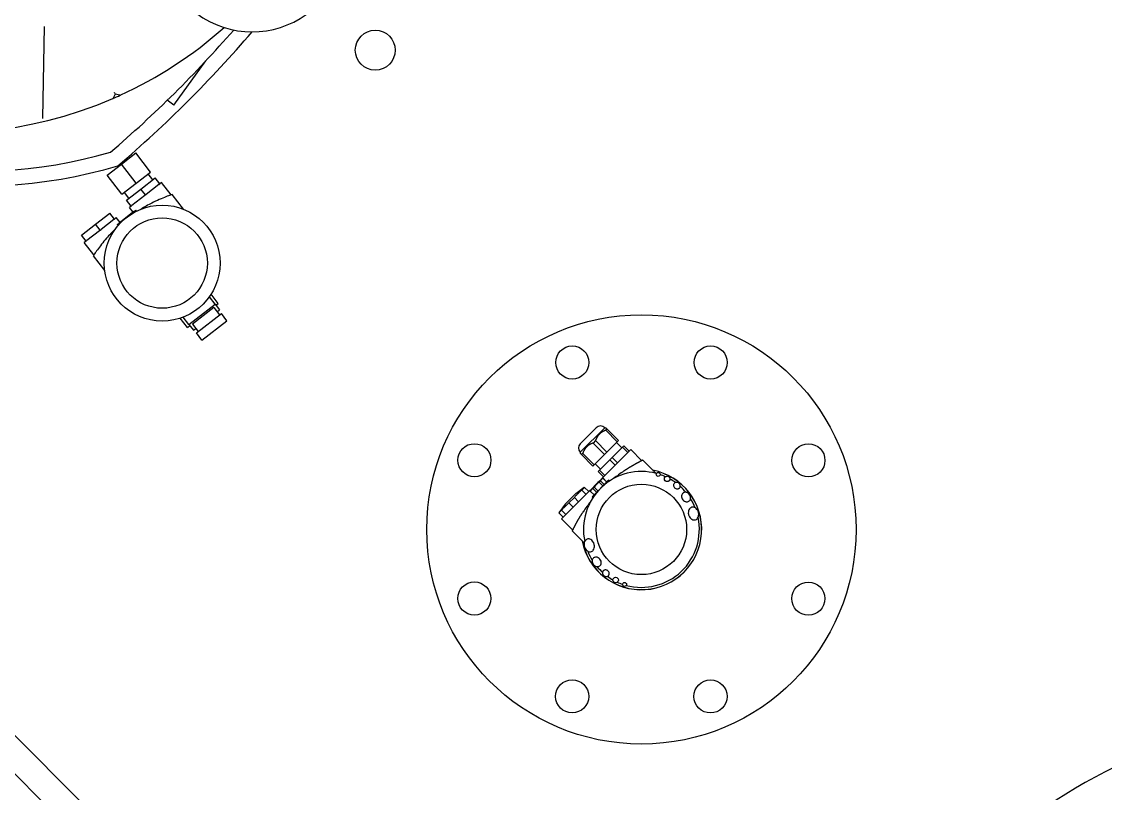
# Model space of a CAD drawing. Header units: millimetres. Extents: x 0 to 157650, y 0 to 89100.
# Drawn here: x 56944 to 57663, y 30697 to 31210 of the extents above; entities that cross this region are included whole.
import ezdxf

# ---------------------------------------------------------------- set-up
doc = ezdxf.new("R2010")
doc.units = ezdxf.units.MM
doc.header["$LTSCALE"] = 150
doc.layers.add('Visible', color=7, linetype='Continuous', lineweight=25)

msp = doc.modelspace()

# ---------------------------------------------------------------- linework, layer by layer
at = {"layer": 'Visible', "color": 9, "true_color": 0xc0c0c0}
for p, q in [((56958.41, 31206.43), (56957.33, 31145.56)), ((57044.48, 31154.33), (57065.74, 31183.56)), ((57005.63, 31161.62), (57004.28, 31158.86)), ((57005.43, 31162.06), (57005.17, 31162.66)), ((57005.43, 31162.06), (57005.63, 31161.62)), ((57008.59, 31160.77), (57005.63, 31161.62)), ((57044.48, 31154.33), (57040.18, 31157.45)), ((56957.33, 31145.56), (56957.33, 31145.4)), ((57009.76, 31115.11), (57019.24, 31122.47)), ((57029.06, 31109.84), (57019.24, 31122.47)), ((57000.29, 31107.74), (57009.76, 31115.11)), ((57019.58, 31102.47), (57009.76, 31115.11)), ((57010.11, 31095.11), (57000.29, 31107.74)), ((57019.58, 31102.47), (57029.06, 31109.84)), ((57030.54, 31104.66), (57027.48, 31108.61)), ((57010.11, 31095.11), (57019.58, 31102.47)), ((57022.65, 31098.53), (57032.12, 31105.89)), ((57034.68, 31101.55), (57026.23, 31094.97)), ((57035.19, 31101.94), (57032.12, 31105.89)), ((57034.68, 31101.55), (57035.19, 31101.94)), ((57036.38, 31102.86), (57035.19, 31101.94)), ((57042.78, 31094.63), (57036.38, 31102.86)), ((57014.75, 31092.39), (57011.69, 31096.34)), ((57013.17, 31091.16), (57022.65, 31098.53)), ((57025.21, 31094.18), (57016.75, 31087.61)), ((57025.72, 31094.58), (57022.65, 31098.53)), ((57025.21, 31094.18), (57025.72, 31094.58)), ((57025.72, 31094.58), (57026.23, 31094.97)), ((57050.89, 31085.16), (57043.37, 31094.83)), ((57016.24, 31087.21), (57013.17, 31091.16)), ((57016.24, 31087.21), (57015.06, 31086.29)), ((57017.51, 31083.14), (57015.06, 31086.29)), ((57016.24, 31087.21), (57016.75, 31087.61)), ((56992.65, 31075.21), (57002.12, 31082.57)), ((57004.68, 31078.23), (56996.22, 31071.65)), ((57005.19, 31078.62), (57002.12, 31082.57)), ((57004.68, 31078.23), (57005.19, 31078.62)), ((57006.37, 31079.54), (57005.19, 31078.62)), ((57008.83, 31076.38), (57006.37, 31079.54)), ((57018.05, 31083.56), (57008.29, 31075.96)), ((57018.05, 31083.56), (57019.31, 31084.53)), ((57018.38, 31083.14), (57018.05, 31083.56)), ((57019.81, 31083.88), (57019.31, 31084.53)), ((56983.17, 31067.84), (56992.65, 31075.21)), ((56995.21, 31070.86), (56986.75, 31064.29)), ((56995.71, 31071.26), (56992.65, 31075.21)), ((56995.21, 31070.86), (56995.71, 31071.26)), ((56995.71, 31071.26), (56996.22, 31071.65)), ((57007.03, 31074.99), (57008.29, 31075.96)), ((57007.54, 31074.34), (57007.03, 31074.99)), ((57008.61, 31075.55), (57008.29, 31075.96)), ((56986.24, 31063.89), (56983.17, 31067.84)), ((56986.24, 31063.89), (56985.06, 31062.97)), ((56986.24, 31063.89), (56986.75, 31064.29)), ((56999.9, 31065.87), (56999.9, 31065.87)), ((56991.46, 31054.74), (56985.06, 31062.97)), ((56998.63, 31044.54), (56991.11, 31054.21)), ((57074.06, 31022.6), (57069.28, 31028.75)), ((57054.53, 31008.62), (57071.9, 31022.12)), ((57071.9, 31022.12), (57068.11, 31027)), ((57071.9, 31022.12), (57074.94, 31018.21)), ((57072.48, 31021.37), (57074.06, 31022.6)), ((57054.53, 31008.62), (57050.74, 31013.5)), ((57071.19, 31019.78), (57056.98, 31008.73)), ((57059.56, 31002.97), (57076.14, 31015.85)), ((57071.19, 31019.78), (57074.96, 31014.93)), ((57073.36, 31016.99), (57074.94, 31018.21)), ((57079.82, 31011.12), (57076.14, 31015.85)), ((57053.54, 31006.64), (57048.75, 31012.8)), ((57053.54, 31006.64), (57055.11, 31007.87)), ((57054.53, 31008.62), (57057.57, 31004.71)), ((57056.98, 31008.73), (57060.74, 31003.89)), ((57057.57, 31004.71), (57059.15, 31005.94)), ((57063.24, 30998.23), (57079.82, 31011.12)), ((57063.24, 30998.23), (57059.56, 31002.97)), ((57314.3, 30923.76), (57330.56, 30940.02)), ((57314.3, 30929.42), (57324.91, 30940.02)), ((57330.56, 30940.02), (57331.27, 30940.02)), ((57331.27, 30940.02), (57332.16, 30939.13)), ((57332.16, 30939.13), (57331.35, 30938.33)), ((57338.95, 30930.73), (57331.35, 30938.33)), ((57339.75, 30931.53), (57332.16, 30939.13)), ((57324.47, 30931.45), (57322.86, 30929.85)), ((57330.46, 30922.24), (57322.86, 30929.85)), ((57332.07, 30923.85), (57324.47, 30931.45)), ((57332.07, 30923.85), (57338.95, 30930.73)), ((57342.49, 30927.19), (57335.6, 30920.31)), ((57341.87, 30926.58), (57338.34, 30930.12)), ((57339.75, 30931.53), (57338.95, 30930.73)), ((57343.29, 30927.99), (57342.49, 30927.19)), ((57346.02, 30923.65), (57342.49, 30927.19)), ((57346.82, 30924.46), (57343.29, 30927.99)), ((57314.3, 30923.76), (57314.3, 30923.05)), ((57315.18, 30922.17), (57314.3, 30923.05)), ((57315.98, 30922.97), (57315.18, 30922.17)), ((57322.78, 30914.56), (57315.18, 30922.17)), ((57323.58, 30915.37), (57315.98, 30922.97)), ((57323.58, 30915.37), (57330.46, 30922.24)), ((57328.79, 30906.43), (57347.88, 30925.52)), ((57332.07, 30923.85), (57330.46, 30922.24)), ((57335.6, 30920.31), (57334, 30918.71)), ((57339.14, 30916.78), (57335.6, 30920.31)), ((57355.26, 30918.14), (57347.88, 30925.52)), ((57242.36, 30431.99), (56760.37, 30914.3)), ((57323.58, 30915.37), (57322.78, 30914.56)), ((57327.73, 30912.44), (57324.19, 30915.98)), ((57334, 30918.71), (57327.11, 30911.83)), ((57337.53, 30915.17), (57334, 30918.71)), ((57355.82, 30918.41), (57364.68, 30909.7)), ((57327.11, 30911.83), (57326.31, 30911.03)), ((57329.85, 30907.49), (57326.31, 30911.03)), ((57330.65, 30908.29), (57327.11, 30911.83)), ((57329.05, 30906.16), (57328.79, 30906.43)), ((57329.43, 30906.44), (57329.46, 30906.46)), ((57329.43, 30906.44), (57331.94, 30903.93)), ((57329.46, 30906.46), (57331.97, 30903.95)), ((57333.22, 30905.21), (57332.1, 30904.09)), ((57333.22, 30905.21), (57333.81, 30904.63)), ((57229.63, 30419.27), (56747.64, 30901.58)), ((57301.91, 30879.57), (57321.01, 30898.65)), ((57311.32, 30896.32), (57317.04, 30900.5)), ((57317.12, 30900.42), (57315.32, 30898.63)), ((57315.32, 30898.63), (57318.15, 30895.8)), ((57317.04, 30900.5), (57317.12, 30900.42)), ((57317.12, 30900.42), (57319.94, 30897.59)), ((57320.97, 30897.98), (57321, 30898.01)), ((57320.97, 30897.98), (57323.48, 30895.47)), ((57321, 30898.01), (57323.51, 30895.5)), ((57321.27, 30898.39), (57321.01, 30898.65)), ((57322.69, 30899.7), (57323.52, 30900.53)), ((57322.69, 30899.7), (57325.2, 30897.19)), ((57323.35, 30895.34), (57332.1, 30904.09)), ((57323.52, 30900.53), (57326.03, 30898.02)), ((57326.91, 30903.92), (57327.74, 30904.74)), ((57326.91, 30903.92), (57329.42, 30901.41)), ((57327.74, 30904.74), (57330.24, 30902.23)), ((57332.47, 30903.71), (57332.1, 30904.09)), ((57311.32, 30896.32), (57304.24, 30889.26)), ((57310.42, 30893.73), (57306.84, 30890.15)), ((57310.42, 30893.73), (57313.25, 30890.9)), ((57323.35, 30895.34), (57322.22, 30894.22)), ((57322.8, 30893.63), (57322.22, 30894.22)), ((57323.35, 30895.34), (57323.72, 30894.96)), ((57304.24, 30889.26), (57300.07, 30883.53)), ((57301.93, 30885.25), (57300.14, 30883.46)), ((57301.93, 30885.25), (57304.76, 30882.42)), ((57306.84, 30890.15), (57309.66, 30887.32)), ((57300.14, 30883.46), (57300.07, 30883.53)), ((57300.14, 30883.46), (57302.97, 30880.63)), ((57309.28, 30872.19), (57301.91, 30879.57)), ((57309, 30871.63), (57316.97, 30863.52))]:
    msp.add_line(p, q, dxfattribs=at)
for centre, radius in [((57178.27, 31190.74), 13.25), ((57036.8, 31049.36), 38.47), ((57036.8, 31049.36), 29.99), ((57354.94, 30872.48), 142.5), ((57309.05, 30983.36), 11), ((57400.9, 30983.33), 11), ((57244.09, 30918.44), 11), ((57465.82, 30918.37), 11), ((57366.11, 30908.99), 1.31), ((57372.06, 30906.05), 1.82), ((57354.94, 30872.48), 30), ((57337.82, 30838.91), 1.82), ((57244.06, 30826.6), 11), ((57343.76, 30835.97), 1.31), ((57465.79, 30826.52), 11), ((57308.98, 30761.63), 11), ((57400.82, 30761.6), 11)]:
    msp.add_circle(centre, radius, dxfattribs=at)
for centre, radius, start, end in [((56542.03, 31685.92), 12796, 225.675698, 85.418923), ((56542.03, 31685.92), 12250, 248.674309, 61.10467), ((56542.03, 31685.92), 2654.3, 191.60929, 78.39071), ((56542.03, 31685.92), 2606, 191.09973, 78.90027), ((56542.03, 31685.92), 2600, 197.34214, 78.87433), ((56894.72, 31410.96), 275, 70.39939, 293.42225), ((57096.52, 31264.24), 61.35, 179.33661, 108.62572), ((56481.43, 31729.98), 800, 310.64729, 318.90321), ((56481.43, 31729.98), 810, 310.49425, 319.40311), ((56894.72, 31410.96), 275, 294.54008, 311.75261), ((56912.35, 31435.23), 325, 233.98117, 286.11304), ((56912.35, 31435.23), 335, 233.98117, 286.4864), ((56894.72, 31410.96), 275, 293.42225, 294.54008), ((57075.15, 31000.01), 100, 116.90337, 121.62515), ((57075.15, 31000.01), 100, 134.08715, 138.80893), ((57327.74, 30937.19), 4, 44.98117, 134.98117), ((57317.13, 30926.59), 4, 134.98117, 224.98117), ((57354.94, 30872.48), 40.05, 190.90994, 79.05239), ((57354.94, 30872.48), 40, 191.01801, 78.94433), ((57354.94, 30872.48), 38.47, 74.88651, 191.96302), ((57353.17, 30874.25), 40, 126.35424, 143.60809), ((57399.12, 30828.27), 100, 124.02838, 128.75016), ((57366.14, 30909.08), 1.21, 69.51157, 76.45085), ((57354.94, 30872.48), 38.47, 65.44226, 71.07582), ((57372.1, 30906.14), 1.72, 59.54811, 66.41422), ((57354.94, 30872.48), 38.47, 54.02252, 60.52008), ((57353.17, 30874.25), 39.62, 131.51135, 138.45098), ((57378.23, 30901.22), 2.51, 47.57785, 54.3845), ((57354.94, 30872.48), 38.47, 39.96544, 47.93981), ((57399.12, 30828.27), 100, 141.21217, 145.93395), ((57383.79, 30893.43), 3.86, 32.60456, 39.35982), ((57354.94, 30872.48), 38.47, 21.99931, 31.99689), ((57354.94, 30872.48), 38.47, 254.88651, 11.96302), ((57354.94, 30872.48), 38.47, 201.99931, 211.99689), ((57326.08, 30851.53), 3.86, 212.60456, 219.35982), ((57354.94, 30872.48), 38.47, 219.96544, 227.93981), ((57331.65, 30843.74), 2.51, 227.57785, 234.3845), ((57354.94, 30872.48), 38.47, 234.02252, 240.52008), ((57337.77, 30838.82), 1.72, 239.54811, 246.41422), ((57354.94, 30872.48), 38.47, 245.44226, 251.07582), ((57343.73, 30835.88), 1.21, 249.51157, 256.45085), ((57814.41, 30412.71), 335, 336.30364, 141.75269)]:
    msp.add_arc(centre, radius, start, end, dxfattribs=at)
for centre, major_axis, ratio, start_param, end_param in [((57003.83, 31159.08), (0.192, -0.462), 0.999391, 0.01517, 0.722764), ((57008.72, 31161.25), (0.215, -0.452), 0.999391, 5.560421, 6.268014), ((57356.54, 30877.62), (-28.01, 28.02), 0.5, 6.222626, 6.343745), ((57349.8, 30870.88), (-28.01, 28.02), 0.5, 6.222626, 6.343745)]:
    msp.add_ellipse(centre, major_axis=major_axis, ratio=ratio, start_param=start_param, end_param=end_param, dxfattribs=at)
for points, knots in [([(57043.37, 31094.83), (57043.37, 31094.83), (57043.37, 31094.83), (57043.34, 31094.82), (57042.98, 31094.7), (57041.6, 31094.22), (57040.57, 31093.85), (57038.01, 31092.87), (57036.48, 31092.25), (57033.25, 31090.83), (57031.57, 31090.04), (57029.9, 31089.19)], [-2.25706, -2.25706, -2.25706, -2.25706, -2.237427, -2.237427, -1.702767, -1.702767, -1.13974, -1.13974, -0.560633, -0.560633, 0, 0, 0, 0]), ([(56999.9, 31065.87), (56998.73, 31064.53), (56997.6, 31063.17), (56995.54, 31060.56), (56994.63, 31059.32), (56993.06, 31057.13), (56992.42, 31056.2), (56991.52, 31054.84), (56991.25, 31054.42), (56991.13, 31054.23), (56991.11, 31054.21), (56991.11, 31054.21)], [-3.204029, -3.204029, -3.204029, -3.204029, -2.670229, -2.670229, -2.139018, -2.139018, -1.601802, -1.601802, -1.084933, -1.084933, -0.949074, -0.949074, -0.949074, -0.949074]), ([(57331.35, 30938.33), (57331.15, 30938.26), (57330.95, 30938.19), (57330.75, 30938.11), (57330.55, 30938.03), (57330.35, 30937.95), (57330.16, 30937.87), (57330.06, 30937.82), (57329.96, 30937.78), (57329.87, 30937.73), (57329.77, 30937.69), (57329.68, 30937.64), (57329.58, 30937.59), (57329.49, 30937.55), (57329.39, 30937.5), (57329.3, 30937.45), (57329.21, 30937.4), (57329.11, 30937.34), (57329.02, 30937.29), (57328.93, 30937.24), (57328.84, 30937.18), (57328.75, 30937.13), (57328.66, 30937.07), (57328.57, 30937.02), (57328.48, 30936.96), (57328.39, 30936.9), (57328.31, 30936.84), (57328.22, 30936.78), (57328.14, 30936.72), (57328.05, 30936.66), (57327.97, 30936.59), (57327.88, 30936.53), (57327.8, 30936.47), (57327.72, 30936.4), (57327.64, 30936.33), (57327.56, 30936.27), (57327.48, 30936.2), (57327.4, 30936.13), (57327.32, 30936.06), (57327.25, 30935.99), (57327.17, 30935.92), (57327.1, 30935.85), (57327.02, 30935.77), (57326.95, 30935.7), (57326.88, 30935.62), (57326.81, 30935.55), (57326.74, 30935.47), (57326.67, 30935.39), (57326.6, 30935.32), (57326.53, 30935.24), (57326.46, 30935.16), (57326.4, 30935.08), (57326.33, 30934.99), (57326.27, 30934.91), (57326.2, 30934.83), (57326.14, 30934.74), (57326.08, 30934.66), (57326.02, 30934.57), (57325.96, 30934.49), (57325.9, 30934.4), (57325.84, 30934.31), (57325.78, 30934.23), (57325.72, 30934.14), (57325.67, 30934.05), (57325.61, 30933.96), (57325.56, 30933.87), (57325.51, 30933.77), (57325.45, 30933.68), (57325.4, 30933.59), (57325.35, 30933.5), (57325.3, 30933.4), (57325.25, 30933.31), (57325.2, 30933.21), (57325.16, 30933.12), (57325.11, 30933.03), (57325.06, 30932.93), (57325.02, 30932.83), (57324.98, 30932.74), (57324.93, 30932.64), (57324.89, 30932.54), (57324.85, 30932.45), (57324.81, 30932.35), (57324.77, 30932.25), (57324.73, 30932.15), (57324.69, 30932.05), (57324.61, 30931.85), (57324.54, 30931.65), (57324.47, 30931.45)], [0, 0, 0, 0, 0.722756, 0.722756, 0.722756, 1.448845, 1.448845, 1.448845, 1.812603, 1.812603, 1.812603, 2.176577, 2.176577, 2.176577, 2.540594, 2.540594, 2.540594, 2.904496, 2.904496, 2.904496, 3.268148, 3.268148, 3.268148, 3.631435, 3.631435, 3.631435, 3.994266, 3.994266, 3.994266, 4.356578, 4.356578, 4.356578, 4.718339, 4.718339, 4.718339, 5.079553, 5.079553, 5.079553, 5.440261, 5.440261, 5.440261, 5.800606, 5.800606, 5.800606, 6.161287, 6.161287, 6.161287, 6.522511, 6.522511, 6.522511, 6.884273, 6.884273, 6.884273, 7.246531, 7.246531, 7.246531, 7.609213, 7.609213, 7.609213, 7.972215, 7.972215, 7.972215, 8.335411, 8.335411, 8.335411, 8.698655, 8.698655, 8.698655, 9.06178, 9.06178, 9.06178, 9.424603, 9.424603, 9.424603, 9.786929, 9.786929, 9.786929, 10.14855, 10.14855, 10.14855, 10.50925, 10.50925, 10.50925, 10.869506, 10.869506, 10.869506, 11.590283, 11.590283, 11.590283, 11.590283]), ([(57322.86, 30929.85), (57322.66, 30929.78), (57322.46, 30929.71), (57322.26, 30929.63), (57322.06, 30929.55), (57321.87, 30929.47), (57321.67, 30929.38), (57321.57, 30929.34), (57321.48, 30929.3), (57321.38, 30929.25), (57321.28, 30929.21), (57321.19, 30929.16), (57321.09, 30929.11), (57321, 30929.06), (57320.9, 30929.01), (57320.81, 30928.96), (57320.72, 30928.91), (57320.62, 30928.86), (57320.53, 30928.81), (57320.44, 30928.76), (57320.35, 30928.7), (57320.26, 30928.65), (57320.17, 30928.59), (57320.08, 30928.53), (57319.99, 30928.48), (57319.91, 30928.42), (57319.82, 30928.36), (57319.73, 30928.3), (57319.65, 30928.24), (57319.56, 30928.17), (57319.48, 30928.11), (57319.4, 30928.05), (57319.31, 30927.98), (57319.23, 30927.92), (57319.15, 30927.85), (57319.07, 30927.78), (57318.99, 30927.72), (57318.91, 30927.65), (57318.84, 30927.58), (57318.76, 30927.51), (57318.68, 30927.44), (57318.61, 30927.36), (57318.54, 30927.29), (57318.46, 30927.22), (57318.39, 30927.14), (57318.32, 30927.07), (57318.25, 30926.99), (57318.18, 30926.91), (57318.11, 30926.83), (57318.04, 30926.75), (57317.97, 30926.67), (57317.91, 30926.59), (57317.84, 30926.51), (57317.78, 30926.43), (57317.71, 30926.35), (57317.65, 30926.26), (57317.59, 30926.18), (57317.53, 30926.09), (57317.47, 30926.01), (57317.41, 30925.92), (57317.35, 30925.83), (57317.29, 30925.74), (57317.24, 30925.65), (57317.18, 30925.56), (57317.12, 30925.47), (57317.07, 30925.38), (57317.02, 30925.29), (57316.96, 30925.2), (57316.91, 30925.11), (57316.86, 30925.01), (57316.81, 30924.92), (57316.76, 30924.83), (57316.72, 30924.73), (57316.67, 30924.64), (57316.62, 30924.54), (57316.58, 30924.45), (57316.53, 30924.35), (57316.49, 30924.25), (57316.44, 30924.16), (57316.4, 30924.06), (57316.36, 30923.96), (57316.32, 30923.87), (57316.28, 30923.77), (57316.24, 30923.67), (57316.2, 30923.57), (57316.12, 30923.37), (57316.05, 30923.17), (57315.98, 30922.97)], [0, 0, 0, 0, 0.722756, 0.722756, 0.722756, 1.448845, 1.448845, 1.448845, 1.812603, 1.812603, 1.812603, 2.176577, 2.176577, 2.176577, 2.540594, 2.540594, 2.540594, 2.904496, 2.904496, 2.904496, 3.268148, 3.268148, 3.268148, 3.631435, 3.631435, 3.631435, 3.994266, 3.994266, 3.994266, 4.356578, 4.356578, 4.356578, 4.718339, 4.718339, 4.718339, 5.079553, 5.079553, 5.079553, 5.440261, 5.440261, 5.440261, 5.800606, 5.800606, 5.800606, 6.161287, 6.161287, 6.161287, 6.522511, 6.522511, 6.522511, 6.884273, 6.884273, 6.884273, 7.246531, 7.246531, 7.246531, 7.609213, 7.609213, 7.609213, 7.972215, 7.972215, 7.972215, 8.335411, 8.335411, 8.335411, 8.698655, 8.698655, 8.698655, 9.06178, 9.06178, 9.06178, 9.424603, 9.424603, 9.424603, 9.786929, 9.786929, 9.786929, 10.14855, 10.14855, 10.14855, 10.50925, 10.50925, 10.50925, 10.869506, 10.869506, 10.869506, 11.590283, 11.590283, 11.590283, 11.590283]), ([(57355.82, 30918.41), (57355.82, 30918.41), (57355.82, 30918.41), (57355.82, 30918.41), (57355.82, 30918.41), (57355.82, 30918.41), (57355.81, 30918.41), (57355.8, 30918.41), (57355.8, 30918.4), (57355.78, 30918.4), (57355.78, 30918.39), (57355.77, 30918.39), (57355.76, 30918.39), (57355.76, 30918.38), (57355.75, 30918.38), (57355.74, 30918.37), (57355.72, 30918.37), (57355.7, 30918.36), (57355.68, 30918.35), (57355.66, 30918.33), (57355.63, 30918.32), (57355.6, 30918.31), (57355.57, 30918.29), (57355.54, 30918.28), (57355.51, 30918.26), (57355.48, 30918.25), (57355.44, 30918.23), (57355.4, 30918.21), (57355.36, 30918.19), (57355.32, 30918.17), (57355.27, 30918.15), (57355.23, 30918.13), (57355.18, 30918.1), (57355.13, 30918.08), (57355.08, 30918.05), (57355.03, 30918.03), (57354.97, 30918), (57354.92, 30917.97), (57354.86, 30917.95), (57354.8, 30917.92), (57354.74, 30917.89), (57354.68, 30917.86), (57354.62, 30917.82), (57354.55, 30917.79), (57354.48, 30917.76), (57354.42, 30917.72), (57354.28, 30917.66), (57354.13, 30917.58), (57353.97, 30917.5), (57353.9, 30917.46), (57353.81, 30917.42), (57353.73, 30917.38), (57353.65, 30917.34), (57353.56, 30917.29), (57353.48, 30917.25), (57353.39, 30917.21), (57353.3, 30917.16), (57353.21, 30917.11), (57353.12, 30917.07), (57353.03, 30917.02), (57352.93, 30916.97), (57352.84, 30916.92), (57352.74, 30916.87), (57352.64, 30916.82), (57352.54, 30916.76), (57352.44, 30916.71), (57352.34, 30916.66), (57352.24, 30916.6), (57352.13, 30916.55), (57352.03, 30916.49), (57351.92, 30916.43), (57351.82, 30916.38), (57351.71, 30916.32), (57351.6, 30916.26), (57351.49, 30916.2), (57351.38, 30916.14), (57351.32, 30916.11), (57351.27, 30916.08), (57351.21, 30916.05), (57351.15, 30916.02), (57351.1, 30915.99), (57351.04, 30915.96), (57350.93, 30915.89), (57350.81, 30915.83), (57350.7, 30915.77), (57350.58, 30915.7), (57350.46, 30915.64), (57350.34, 30915.57), (57350.22, 30915.5), (57350.1, 30915.43), (57349.98, 30915.37), (57349.85, 30915.3), (57349.73, 30915.23), (57349.61, 30915.15), (57349.48, 30915.08), (57349.36, 30915.01), (57349.23, 30914.94), (57349.1, 30914.87), (57348.97, 30914.79), (57348.84, 30914.72), (57348.72, 30914.64), (57348.59, 30914.57), (57348.46, 30914.49), (57348.32, 30914.41), (57348.19, 30914.33), (57348.06, 30914.26), (57347.93, 30914.18), (57347.8, 30914.1), (57347.66, 30914.02), (57347.53, 30913.94), (57347.4, 30913.86), (57347.26, 30913.78), (57347.13, 30913.7), (57346.99, 30913.61), (57346.86, 30913.53), (57346.79, 30913.49), (57346.72, 30913.45), (57346.66, 30913.41), (57346.59, 30913.36), (57346.52, 30913.32), (57346.45, 30913.28), (57346.32, 30913.2), (57346.18, 30913.11), (57346.04, 30913.03), (57345.91, 30912.94), (57345.77, 30912.85), (57345.63, 30912.77), (57345.5, 30912.68), (57345.36, 30912.59), (57345.22, 30912.51), (57345.08, 30912.42), (57344.95, 30912.33), (57344.81, 30912.24), (57344.67, 30912.15), (57344.53, 30912.06), (57344.39, 30911.97), (57344.26, 30911.88), (57344.12, 30911.79), (57343.98, 30911.7), (57343.84, 30911.61), (57343.71, 30911.52), (57343.57, 30911.42), (57343.43, 30911.33), (57343.29, 30911.24), (57343.16, 30911.15)], [9.447944, 9.447944, 9.447944, 9.447944, 9.49247, 9.49247, 9.49247, 9.991617, 9.991617, 9.991617, 10.489447, 10.489447, 10.489447, 10.73778, 10.73778, 10.73778, 10.986052, 10.986052, 10.986052, 11.483724, 11.483724, 11.483724, 11.9827, 11.9827, 11.9827, 12.482694, 12.482694, 12.482694, 12.983388, 12.983388, 12.983388, 13.48444, 13.48444, 13.48444, 13.985492, 13.985492, 13.985492, 14.486179, 14.486179, 14.486179, 14.986134, 14.986134, 14.986134, 15.485003, 15.485003, 15.485003, 15.982444, 15.982444, 15.982444, 16.977056, 16.977056, 16.977056, 17.476159, 17.476159, 17.476159, 17.976163, 17.976163, 17.976163, 18.476785, 18.476785, 18.476785, 18.97772, 18.97772, 18.97772, 19.478652, 19.478652, 19.478652, 19.979255, 19.979255, 19.979255, 20.479202, 20.479202, 20.479202, 20.978172, 20.978172, 20.978172, 21.475853, 21.475853, 21.475853, 21.724121, 21.724121, 21.724121, 21.972446, 21.972446, 21.972446, 22.470175, 22.470175, 22.470175, 22.969147, 22.969147, 22.969147, 23.469105, 23.469105, 23.469105, 23.969769, 23.969769, 23.969769, 24.470851, 24.470851, 24.470851, 24.97205, 24.97205, 24.97205, 25.473065, 25.473065, 25.473065, 25.973598, 25.973598, 25.973598, 26.473358, 26.473358, 26.473358, 26.972066, 26.972066, 26.972066, 27.469467, 27.469467, 27.469467, 27.71765, 27.71765, 27.71765, 27.96591, 27.96591, 27.96591, 28.462855, 28.462855, 28.462855, 28.960125, 28.960125, 28.960125, 29.45743, 29.45743, 29.45743, 29.954485, 29.954485, 29.954485, 30.451011, 30.451011, 30.451011, 30.947254, 30.947254, 30.947254, 31.443467, 31.443467, 31.443467, 31.939661, 31.939661, 31.939661, 31.939661]), ([(57315.32, 30898.63), (57315.11, 30898.44), (57314.89, 30898.25), (57314.68, 30898.05), (57314.47, 30897.86), (57314.26, 30897.66), (57314.05, 30897.46), (57313.83, 30897.26), (57313.63, 30897.06), (57313.42, 30896.86), (57313.31, 30896.76), (57313.21, 30896.66), (57313.11, 30896.56), (57313.01, 30896.46), (57312.9, 30896.36), (57312.8, 30896.25), (57312.6, 30896.05), (57312.39, 30895.84), (57312.19, 30895.64), (57311.99, 30895.43), (57311.79, 30895.22), (57311.59, 30895.01), (57311.39, 30894.8), (57311.2, 30894.59), (57311, 30894.38), (57310.81, 30894.16), (57310.61, 30893.95), (57310.42, 30893.73)], [0, 0, 0, 0, 1.001074, 1.001074, 1.001074, 2.00226, 2.00226, 2.00226, 3.003465, 3.003465, 3.003465, 3.504049, 3.504049, 3.504049, 4.004609, 4.004609, 4.004609, 5.005639, 5.005639, 5.005639, 6.006706, 6.006706, 6.006706, 7.00786, 7.00786, 7.00786, 8.009049, 8.009049, 8.009049, 8.009049]), ([(57377.62, 30903.64), (57377.51, 30903.61), (57377.47, 30903.59), (57377.21, 30903.47), (57377.01, 30903.35), (57376.68, 30903.02), (57376.54, 30902.83), (57376.38, 30902.45), (57376.29, 30902.21), (57376.27, 30901.59), (57376.32, 30901.3), (57376.54, 30900.72), (57376.72, 30900.44), (57377.17, 30899.96), (57377.44, 30899.76), (57378.01, 30899.49), (57378.31, 30899.42), (57378.87, 30899.38), (57379.14, 30899.41), (57379.39, 30899.49)], [-0.8880941, -0.8880941, -0.8880941, -0.8880941, -0.8540851, -0.8540851, -0.7043262, -0.7043262, -0.5505729, -0.5505729, -0.4535132, -0.4535132, -0.367199, -0.367199, -0.26893, -0.26893, -0.1703214, -0.1703214, -0.0796423, -0.0796423, 0, 0, 0, 0]), ([(57379.39, 30899.49), (57379.55, 30899.54), (57379.69, 30899.6), (57379.96, 30899.77), (57380.09, 30899.87), (57380.4, 30900.18), (57380.52, 30900.4), (57380.66, 30900.76), (57380.74, 30901.02), (57380.72, 30901.67), (57380.65, 30901.96), (57380.4, 30902.53), (57380.21, 30902.81), (57379.73, 30903.26), (57379.46, 30903.44), (57378.86, 30903.68), (57378.57, 30903.73), (57378.08, 30903.74), (57377.89, 30903.73), (57377.62, 30903.64)], [-2.02087, -2.02087, -2.02087, -2.02087, -1.877254, -1.877254, -1.733386, -1.733386, -1.484034, -1.484034, -1.280209, -1.280209, -1.106342, -1.106342, -0.913487, -0.913487, -0.72369, -0.72369, -0.538223, -0.538223, -0.390034, -0.390034, -0.390034, -0.390034]), ([(57385.65, 30896.81), (57385.59, 30896.85), (57385.53, 30896.88), (57385.14, 30897.06), (57384.79, 30897.16), (57384, 30897.23), (57383.64, 30897.17), (57383.12, 30897), (57382.84, 30896.88), (57382.32, 30896.46), (57382.11, 30896.19), (57381.77, 30895.58), (57381.66, 30895.23), (57381.58, 30894.42), (57381.63, 30893.96), (57381.9, 30893.05), (57382.14, 30892.59), (57382.77, 30891.81), (57383.16, 30891.49), (57383.59, 30891.25)], [-0.969635, -0.969635, -0.969635, -0.969635, -0.9516039, -0.9516039, -0.8590401, -0.8590401, -0.7468642, -0.7468642, -0.6448206, -0.6448206, -0.5452979, -0.5452979, -0.4337363, -0.4337363, -0.3009485, -0.3009485, -0.1487815, -0.1487815, 0, 0, 0, 0]), ([(57383.59, 30891.25), (57383.81, 30891.14), (57384.04, 30891.04), (57384.5, 30890.91), (57384.75, 30890.87), (57385.35, 30890.85), (57385.68, 30890.91), (57386.21, 30891.1), (57386.45, 30891.22), (57386.94, 30891.62), (57387.15, 30891.88), (57387.48, 30892.5), (57387.59, 30892.86), (57387.67, 30893.67), (57387.62, 30894.12), (57387.34, 30895.05), (57387.08, 30895.51), (57386.37, 30896.37), (57385.97, 30896.64), (57385.65, 30896.81)], [-1.0291835, -1.0291835, -1.0291835, -1.0291835, -0.9910934, -0.9910934, -0.952916, -0.952916, -0.8965015, -0.8965015, -0.8521566, -0.8521566, -0.803104, -0.803104, -0.7474184, -0.7474184, -0.681095, -0.681095, -0.6048226, -0.6048226, -0.5137114, -0.5137114, -0.5137114, -0.5137114]), ([(57306.84, 30890.15), (57306.62, 30889.96), (57306.41, 30889.76), (57306.19, 30889.57), (57305.98, 30889.37), (57305.77, 30889.18), (57305.56, 30888.98), (57305.35, 30888.78), (57305.14, 30888.58), (57304.93, 30888.38), (57304.83, 30888.28), (57304.72, 30888.18), (57304.62, 30888.08), (57304.52, 30887.98), (57304.41, 30887.87), (57304.31, 30887.77), (57304.11, 30887.57), (57303.91, 30887.36), (57303.7, 30887.15), (57303.5, 30886.95), (57303.3, 30886.74), (57303.1, 30886.53), (57302.91, 30886.32), (57302.71, 30886.11), (57302.51, 30885.89), (57302.32, 30885.68), (57302.12, 30885.47), (57301.93, 30885.25)], [0, 0, 0, 0, 1.001074, 1.001074, 1.001074, 2.00226, 2.00226, 2.00226, 3.003465, 3.003465, 3.003465, 3.504049, 3.504049, 3.504049, 4.004609, 4.004609, 4.004609, 5.005639, 5.005639, 5.005639, 6.006706, 6.006706, 6.006706, 7.00786, 7.00786, 7.00786, 8.009049, 8.009049, 8.009049, 8.009049]), ([(57316.28, 30884.29), (57316.09, 30884.01), (57315.91, 30883.74), (57315.73, 30883.46), (57315.64, 30883.33), (57315.54, 30883.19), (57315.45, 30883.05), (57315.36, 30882.91), (57315.28, 30882.77), (57315.19, 30882.64), (57315.1, 30882.5), (57315.01, 30882.36), (57314.92, 30882.22), (57314.83, 30882.09), (57314.74, 30881.95), (57314.66, 30881.81), (57314.57, 30881.67), (57314.48, 30881.54), (57314.4, 30881.4), (57314.31, 30881.26), (57314.22, 30881.12), (57314.14, 30880.99), (57314.05, 30880.85), (57313.97, 30880.71), (57313.89, 30880.58), (57313.8, 30880.44), (57313.72, 30880.31), (57313.64, 30880.17), (57313.56, 30880.04), (57313.48, 30879.9), (57313.4, 30879.77), (57313.32, 30879.64), (57313.24, 30879.5), (57313.16, 30879.37), (57313.08, 30879.24), (57313, 30879.11), (57312.93, 30878.98), (57312.85, 30878.85), (57312.77, 30878.72), (57312.7, 30878.59), (57312.62, 30878.46), (57312.55, 30878.34), (57312.48, 30878.21), (57312.44, 30878.15), (57312.41, 30878.08), (57312.37, 30878.02), (57312.34, 30877.96), (57312.3, 30877.9), (57312.26, 30877.84), (57312.19, 30877.71), (57312.12, 30877.59), (57312.06, 30877.47), (57311.99, 30877.35), (57311.92, 30877.23), (57311.85, 30877.11), (57311.78, 30876.99), (57311.72, 30876.87), (57311.65, 30876.75), (57311.59, 30876.63), (57311.52, 30876.52), (57311.46, 30876.4), (57311.4, 30876.29), (57311.34, 30876.17), (57311.28, 30876.06), (57311.21, 30875.95), (57311.16, 30875.84), (57311.1, 30875.73), (57311.04, 30875.62), (57310.98, 30875.52), (57310.92, 30875.41), (57310.87, 30875.3), (57310.81, 30875.2), (57310.76, 30875.1), (57310.7, 30875), (57310.65, 30874.9), (57310.6, 30874.8), (57310.55, 30874.7), (57310.5, 30874.6), (57310.45, 30874.51), (57310.4, 30874.42), (57310.35, 30874.32), (57310.31, 30874.23), (57310.26, 30874.14), (57310.21, 30874.06), (57310.17, 30873.97), (57310.12, 30873.88), (57310.08, 30873.8), (57310.04, 30873.72), (57310, 30873.63), (57309.96, 30873.55), (57309.92, 30873.47), (57309.88, 30873.4), (57309.84, 30873.32), (57309.8, 30873.25), (57309.76, 30873.17), (57309.73, 30873.1), (57309.69, 30873.03), (57309.66, 30872.96), (57309.62, 30872.89), (57309.59, 30872.83), (57309.56, 30872.76), (57309.53, 30872.7), (57309.5, 30872.64), (57309.47, 30872.58), (57309.44, 30872.52), (57309.41, 30872.47), (57309.39, 30872.41), (57309.36, 30872.36), (57309.34, 30872.31), (57309.31, 30872.26), (57309.29, 30872.22), (57309.27, 30872.17), (57309.25, 30872.13), (57309.23, 30872.09), (57309.21, 30872.05), (57309.19, 30872.01), (57309.17, 30871.97), (57309.15, 30871.94), (57309.14, 30871.9), (57309.12, 30871.87), (57309.11, 30871.85), (57309.1, 30871.82), (57309.08, 30871.79), (57309.07, 30871.77), (57309.06, 30871.75), (57309.05, 30871.73), (57309.04, 30871.71), (57309.03, 30871.69), (57309.03, 30871.68), (57309.02, 30871.66), (57309.02, 30871.65), (57309.01, 30871.64), (57309.01, 30871.64), (57309.01, 30871.63), (57309, 30871.63), (57309, 30871.63), (57309, 30871.63), (57309, 30871.63), (57309, 30871.63)], [0, 0, 0, 0, 0.992128, 0.992128, 0.992128, 1.48835, 1.48835, 1.48835, 1.984511, 1.984511, 1.984511, 2.481689, 2.481689, 2.481689, 2.980163, 2.980163, 2.980163, 3.479687, 3.479687, 3.479687, 3.979993, 3.979993, 3.979993, 4.480793, 4.480793, 4.480793, 4.981792, 4.981792, 4.981792, 5.482687, 5.482687, 5.482687, 5.983175, 5.983175, 5.983175, 6.482958, 6.482958, 6.482958, 6.981751, 6.981751, 6.981751, 7.479281, 7.479281, 7.479281, 7.727495, 7.727495, 7.727495, 7.975713, 7.975713, 7.975713, 8.473268, 8.473268, 8.473268, 8.972089, 8.972089, 8.972089, 9.471888, 9.471888, 9.471888, 9.972362, 9.972362, 9.972362, 10.473204, 10.473204, 10.473204, 10.974102, 10.974102, 10.974102, 11.474749, 11.474749, 11.474749, 11.974849, 11.974849, 11.974849, 12.47412, 12.47412, 12.47412, 12.9723, 12.9723, 12.9723, 13.469157, 13.469157, 13.469157, 13.965938, 13.965938, 13.965938, 14.464216, 14.464216, 14.464216, 14.963673, 14.963673, 14.963673, 15.463965, 15.463965, 15.463965, 15.964741, 15.964741, 15.964741, 16.465651, 16.465651, 16.465651, 16.96635, 16.96635, 16.96635, 17.466505, 17.466505, 17.466505, 17.965807, 17.965807, 17.965807, 18.463974, 18.463974, 18.463974, 18.960764, 18.960764, 18.960764, 19.457641, 19.457641, 19.457641, 19.956017, 19.956017, 19.956017, 20.45557, 20.45557, 20.45557, 20.955954, 20.955954, 20.955954, 21.456803, 21.456803, 21.456803, 21.957743, 21.957743, 21.957743, 22.458399, 22.458399, 22.458399, 22.491443, 22.491443, 22.491443, 22.491443]), ([(57386.47, 30885.54), (57386.22, 30885), (57386.14, 30884.47), (57386.07, 30883.64), (57386.09, 30883.16), (57386.29, 30882.1), (57386.5, 30881.47), (57387.15, 30880.37), (57387.52, 30879.94), (57388.18, 30879.38), (57388.57, 30879.11), (57389.4, 30878.83), (57389.74, 30878.77), (57390.48, 30878.78), (57390.78, 30878.86), (57391.29, 30879.05), (57391.6, 30879.25), (57392.09, 30879.71), (57392.38, 30880.03), (57392.62, 30880.55)], [-1.472432, -1.472432, -1.472432, -1.472432, -1.337706, -1.337706, -1.147944, -1.147944, -0.917166, -0.917166, -0.718918, -0.718918, -0.577001, -0.577001, -0.487694, -0.487694, -0.382199, -0.382199, -0.171509, -0.171509, 0, 0, 0, 0]), ([(57392.62, 30880.55), (57392.79, 30880.92), (57392.89, 30881.32), (57393.01, 30882.12), (57393.01, 30882.53), (57392.9, 30883.67), (57392.68, 30884.39), (57392.03, 30885.62), (57391.65, 30886.06), (57390.97, 30886.69), (57390.59, 30886.94), (57389.82, 30887.24), (57389.47, 30887.31), (57388.78, 30887.34), (57388.45, 30887.29), (57387.8, 30887.04), (57387.48, 30886.84), (57387, 30886.39), (57386.7, 30886.06), (57386.47, 30885.54)], [-1.609031, -1.609031, -1.609031, -1.609031, -1.482703, -1.482703, -1.356113, -1.356113, -1.130422, -1.130422, -0.927719, -0.927719, -0.736307, -0.736307, -0.5717, -0.5717, -0.381786, -0.381786, -0.170571, -0.170571, 0, 0, 0, 0]), ([(57317.25, 30864.41), (57317.09, 30864.04), (57316.98, 30863.64), (57316.87, 30862.84), (57316.86, 30862.43), (57316.97, 30861.29), (57317.19, 30860.57), (57317.85, 30859.34), (57318.22, 30858.9), (57318.91, 30858.28), (57319.28, 30858.03), (57320.06, 30857.72), (57320.41, 30857.65), (57321.09, 30857.62), (57321.42, 30857.68), (57322.08, 30857.92), (57322.39, 30858.12), (57322.88, 30858.57), (57323.17, 30858.9), (57323.41, 30859.42)], [-1.607888, -1.607888, -1.607888, -1.607888, -1.481749, -1.481749, -1.355353, -1.355353, -1.129969, -1.129969, -0.927504, -0.927504, -0.736338, -0.736338, -0.57178, -0.57178, -0.381818, -0.381818, -0.170612, -0.170612, 0, 0, 0, 0]), ([(57323.41, 30859.42), (57323.66, 30859.96), (57323.74, 30860.49), (57323.81, 30861.32), (57323.78, 30861.81), (57323.58, 30862.86), (57323.37, 30863.49), (57322.72, 30864.6), (57322.36, 30865.02), (57321.7, 30865.58), (57321.31, 30865.86), (57320.48, 30866.13), (57320.13, 30866.19), (57319.39, 30866.19), (57319.1, 30866.1), (57318.58, 30865.91), (57318.27, 30865.71), (57317.79, 30865.26), (57317.49, 30864.93), (57317.25, 30864.41)], [-1.472432, -1.472432, -1.472432, -1.472432, -1.337706, -1.337706, -1.147944, -1.147944, -0.917166, -0.917166, -0.718918, -0.718918, -0.577001, -0.577001, -0.487694, -0.487694, -0.382199, -0.382199, -0.171509, -0.171509, 0, 0, 0, 0]), ([(57326.28, 30853.71), (57326.07, 30853.82), (57325.84, 30853.92), (57325.37, 30854.05), (57325.13, 30854.09), (57324.52, 30854.11), (57324.19, 30854.05), (57323.67, 30853.86), (57323.43, 30853.74), (57322.94, 30853.34), (57322.73, 30853.08), (57322.39, 30852.46), (57322.29, 30852.11), (57322.21, 30851.29), (57322.26, 30850.84), (57322.54, 30849.92), (57322.79, 30849.46), (57323.51, 30848.59), (57323.91, 30848.32), (57324.22, 30848.15)], [-1.0291835, -1.0291835, -1.0291835, -1.0291835, -0.9910934, -0.9910934, -0.952916, -0.952916, -0.8965015, -0.8965015, -0.8521566, -0.8521566, -0.803104, -0.803104, -0.7474184, -0.7474184, -0.681095, -0.681095, -0.6048226, -0.6048226, -0.5137114, -0.5137114, -0.5137114, -0.5137114]), ([(57324.22, 30848.15), (57324.29, 30848.12), (57324.35, 30848.08), (57324.74, 30847.9), (57325.08, 30847.8), (57325.87, 30847.73), (57326.23, 30847.79), (57326.75, 30847.96), (57327.03, 30848.09), (57327.56, 30848.5), (57327.77, 30848.77), (57328.11, 30849.38), (57328.21, 30849.74), (57328.3, 30850.55), (57328.25, 30851), (57327.98, 30851.91), (57327.73, 30852.37), (57327.1, 30853.15), (57326.72, 30853.47), (57326.28, 30853.71)], [-0.9704707, -0.9704707, -0.9704707, -0.9704707, -0.9524176, -0.9524176, -0.8597699, -0.8597699, -0.7475058, -0.7475058, -0.6453648, -0.6453648, -0.5457474, -0.5457474, -0.4340768, -0.4340768, -0.3011587, -0.3011587, -0.1488437, -0.1488437, 0, 0, 0, 0]), ([(57330.48, 30845.47), (57330.33, 30845.42), (57330.18, 30845.36), (57329.91, 30845.19), (57329.78, 30845.09), (57329.48, 30844.78), (57329.36, 30844.56), (57329.22, 30844.2), (57329.14, 30843.94), (57329.15, 30843.29), (57329.22, 30843), (57329.48, 30842.43), (57329.67, 30842.16), (57330.14, 30841.71), (57330.42, 30841.53), (57331.01, 30841.28), (57331.3, 30841.23), (57331.8, 30841.22), (57331.98, 30841.23), (57332.26, 30841.32)], [-2.02087, -2.02087, -2.02087, -2.02087, -1.877254, -1.877254, -1.733386, -1.733386, -1.484034, -1.484034, -1.280209, -1.280209, -1.106342, -1.106342, -0.913487, -0.913487, -0.72369, -0.72369, -0.538223, -0.538223, -0.390034, -0.390034, -0.390034, -0.390034]), ([(57332.26, 30841.32), (57332.36, 30841.35), (57332.41, 30841.37), (57332.66, 30841.49), (57332.86, 30841.62), (57333.2, 30841.94), (57333.33, 30842.13), (57333.49, 30842.51), (57333.58, 30842.76), (57333.6, 30843.37), (57333.55, 30843.66), (57333.34, 30844.24), (57333.16, 30844.52), (57332.71, 30845), (57332.44, 30845.2), (57331.86, 30845.47), (57331.57, 30845.55), (57331, 30845.58), (57330.73, 30845.55), (57330.48, 30845.47)], [-0.8880941, -0.8880941, -0.8880941, -0.8880941, -0.8540851, -0.8540851, -0.7043262, -0.7043262, -0.5505729, -0.5505729, -0.4535132, -0.4535132, -0.367199, -0.367199, -0.26893, -0.26893, -0.1703214, -0.1703214, -0.0796423, -0.0796423, 0, 0, 0, 0])]:
    msp.add_open_spline(points, degree=3, knots=knots, dxfattribs=at)

doc.saveas('drawing.dxf')
